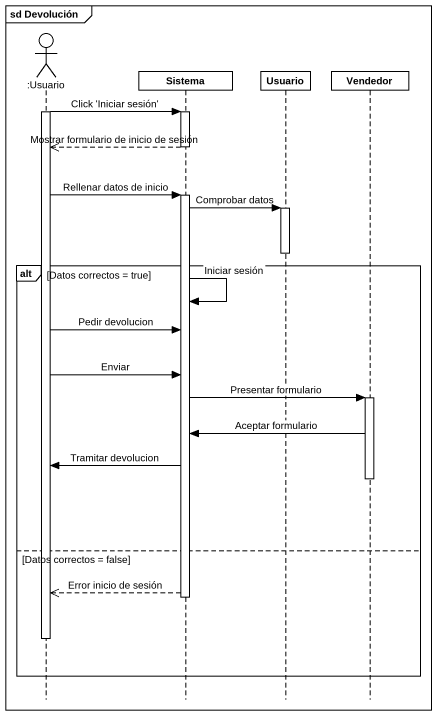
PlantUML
@startuml
mainframe sd Devolución
hide footbox
actor ":Usuario" as Usuario
participant Sistema
participant "Usuario" as Usuario_2
participant Vendedor

activate Usuario
Usuario -> Sistema : Click 'Iniciar sesión'
activate Sistema
Sistema -->> Usuario : Mostrar formulario de inicio de sesión
deactivate Sistema
Usuario -> Sistema : Rellenar datos de inicio
activate Sistema
Sistema -> Usuario_2 : Comprobar datos
activate Usuario_2
deactivate Usuario_2
alt Datos correctos = true
  Sistema -> Sistema : Iniciar sesión
  Usuario -> Sistema : Pedir devolucion
  Usuario -> Sistema : Enviar
  Sistema -> Vendedor : Presentar formulario
  activate Vendedor
  Vendedor -> Sistema : Aceptar formulario
  Sistema -> Usuario : Tramitar devolucion
  deactivate Vendedor
else Datos correctos = false
  Sistema -->> Usuario : Error inicio de sesión
  deactivate Sistema
  deactivate Usuario
end
@enduml
